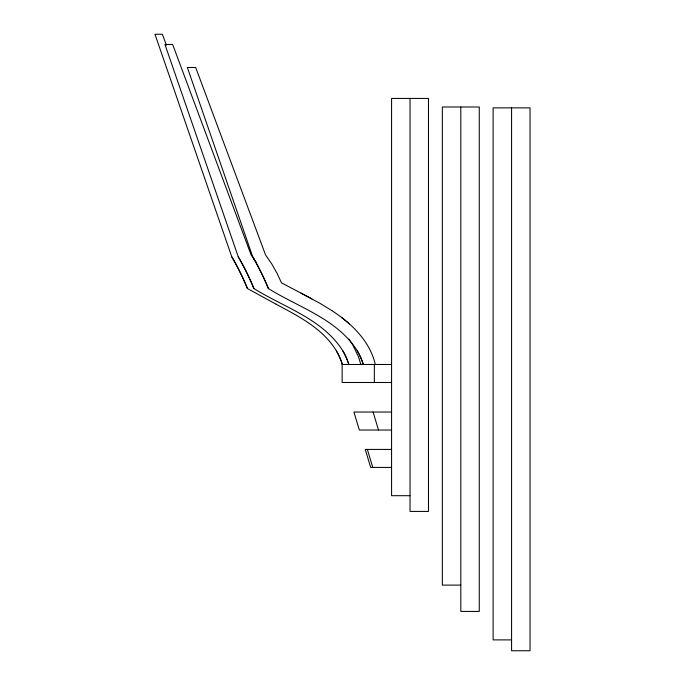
<?xml version="1.0" encoding="UTF-8"?>
<svg xmlns="http://www.w3.org/2000/svg" width="685" height="685" viewBox="0 0 685 685"><rect width="100%" height="100%" fill="white"/><g stroke="black" fill="none" stroke-linecap="round" stroke-linejoin="round"><path stroke-width="1.03" d="M391.572 364.488L342.14 364.488L342.14 382.495L391.572 382.495M391.572 412.027L353.897 412.027L359.342 430.034L391.572 430.034M391.572 449.42L365.259 449.42L370.662 467.418L391.572 467.418M410.032 495.692L391.572 495.692L391.572 98.434L428.493 98.434L428.493 511.421L410.032 511.421L410.032 98.434M460.808 585.11L442.347 585.11L442.347 106.988L479.269 106.988L479.269 611.422L460.808 611.422L460.808 106.988M511.575 639.893L493.114 639.893L493.114 107.87L530.036 107.87L530.036 650.75L511.575 650.75L511.575 107.87M301.023 293.103L320.469 303.618L331.882 310.622M275.978 304.14L247.439 288.548A255.017 254.948 0 0 0 231.744 256.721L154.964 34.25L162.362 34.25L166.472 45.279M311.889 298.84L281.501 282.871L276.971 273.118L271.637 263.759L265.54 254.871L195.687 67.481L187.365 67.481L252.679 256.721A259.778 256.344 0 0 1 268.383 288.548C298.788 307.505 337.14 318.927 357.21 350.711A64.947 64.09 0 0 1 363.29 364.488A64.715 64.005 0 0 0 357.227 350.729M275.978 304.14C298.292 316.11 322.763 328.372 336.344 350.814A63.654 63.636 0 0 1 342.354 364.488A63.696 63.654 0 0 0 336.344 350.814M256.61 262.946L251.078 254.871L172.637 44.456L164.957 44.456L238.217 256.721A256.336 255.334 0 0 1 253.912 288.548C284.335 307.514 322.729 318.945 342.783 350.771A64.013 63.765 0 0 1 348.828 364.488A64.159 63.808 0 0 0 342.783 350.771M331.848 310.596C351.414 323.32 369.866 340.976 375.311 364.488M341.455 317.36L349.555 323.996M348.853 339.041L352.381 344.144M352.407 344.187L358.58 356.919L360.849 364.488M373.077 412.027L378.522 430.034M367.365 449.42L372.768 467.418M374.352 364.488L374.352 382.495M252.679 256.721A258.904 256.087 0 0 1 268.383 288.548M238.209 256.721A256.866 255.488 0 0 1 253.912 288.548M231.744 256.721A255.197 255 0 0 1 247.439 288.548"/></g></svg>
